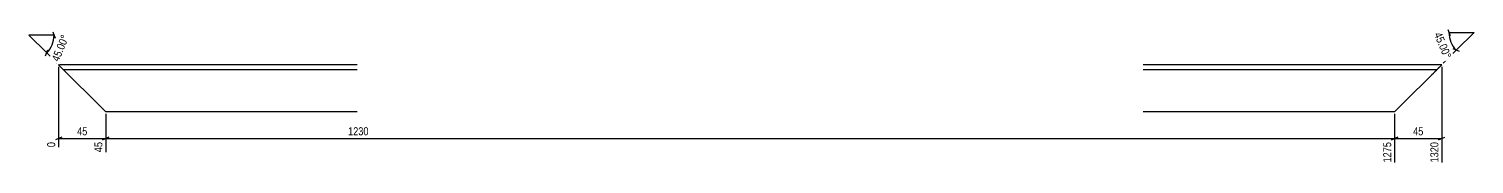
# Model space of a CAD drawing. Header units: millimetres. Extents: x -2 to 14068, y -2 to 157.
# Drawn here: x 5715 to 7094, y 4 to 134 of the extents above; entities that cross this region are included whole.
import ezdxf

# ---------------------------------------------------------------- set-up
doc = ezdxf.new("R2010")
doc.units = ezdxf.units.MM
doc.linetypes.add('DXK_LINE_DOT2', pattern=[3.9198, 1.9599, -1.9599])
doc.layers.add('MÅLSÆTNING', color=7, linetype='Continuous')
doc.layers.add('STÅL', color=7, linetype='Continuous')
doc.styles.add('Arial Narrow', font='ARIALN.TTF', dxfattribs={"height": 0.2})

msp = doc.modelspace()

# ---------------------------------------------------------------- linework, layer by layer
at = {"layer": 'MÅLSÆTNING', "color": 7, "linetype": 'Continuous'}
for p, q in [((5739.2, 127.7), (5715.2, 127.7)), ((5732.2, 110.8), (5715.2, 127.7)), ((5738, 130.7), (5740.4, 124.7)), ((7069.2, 133.2), (7071.6, 127.2)), ((7070.4, 130.2), (7094.4, 130.2)), ((7077.4, 113.3), (7094.4, 130.2)), ((5730.9, 107.8), (5733.4, 113.7)), ((5742.1, 100.8), (5732.2, 110.8)), ((7065, 100.8), (7077.4, 113.3)), ((7080.4, 112), (7074.4, 114.5)), ((5788.5, 52.4), (5788.5, 15.8)), ((5788.5, 52.4), (5788.5, 15.8)), ((7018.5, 52.4), (7018.5, 6)), ((5746.5, 30.1), (5740.5, 27.7)), ((5743.5, 28.9), (5788.5, 28.9)), ((5791.5, 30.1), (5785.5, 27.7)), ((5785.5, 27.7), (5791.5, 30.1)), ((5788.5, 28.9), (7018.5, 28.9)), ((7015.5, 27.7), (7021.5, 30.1)), ((7060.5, 27.7), (7066.5, 30.1))]:
    msp.add_line(p, q, dxfattribs=at)
for centre, start, end in [((5715.2, 127.7), 315, 360), ((7094.4, 130.2), 180, 225)]:
    msp.add_arc(centre, 24, start, end, dxfattribs=at)
at = {"layer": 'STÅL', "color": 2, "linetype": 'Continuous'}
for p, q in [((5788.5, 54.4), (5743.5, 99.4)), ((6028.5, 99.4), (5743.5, 99.4)), ((7063.5, 99.4), (6778.5, 99.4)), ((7063.5, 99.4), (7018.5, 54.4)), ((6028.5, 94.4), (5748.5, 94.4)), ((7058.5, 94.4), (6778.5, 94.4)), ((6028.5, 54.4), (5788.5, 54.4)), ((7018.5, 54.4), (6778.5, 54.4))]:
    msp.add_line(p, q, dxfattribs=at)
at = {"layer": 'STÅL', "color": 7, "linetype": 'DXK_LINE_DOT2'}
for p, q in [((7054.2, 90.1), (7063.5, 99.4)), ((5786.4, 56.6), (5788.5, 54.4))]:
    msp.add_line(p, q, dxfattribs=at)

# ---------------------------------------------------------------- next in the draw order: wipeouts: each hides what was drawn before it
at = {"color": 0}
for points in [[(5755.7, 126.9), (5745.4, 131.2), (5734.1, 104), (5744.4, 99.7)], [(7065.1, 102.2), (7075.5, 106.5), (7064.2, 133.7), (7053.9, 129.4)], [(5772.5, 30.4), (5772.5, 41.6), (5759.6, 41.6), (5759.6, 30.4)], [(6788.9, 30.4), (6788.9, 41.6), (6018.2, 41.6), (6018.2, 30.4)]]:
    msp.add_wipeout(points, dxfattribs=at).dxf.layer = 'MÅLSÆTNING'
at = {"color": 0, "linetype": 'Continuous'}
msp.add_wipeout([(7016.9, 27.1), (7005.7, 27.1), (7005.7, 4.4), (7016.9, 4.4)], dxfattribs=at).dxf.layer = 'MÅLSÆTNING'

# ---------------------------------------------------------------- next in the draw order: linework, layer by layer
at = {"layer": 'MÅLSÆTNING', "color": 7, "linetype": 'Continuous'}
for p, q in [((5743.5, 97.4), (5743.5, 20.6)), ((7063.5, 97.4), (7063.5, 6)), ((7018.5, 52.4), (7018.5, 6)), ((7021.5, 30.1), (7015.5, 27.7)), ((7018.5, 28.9), (7063.5, 28.9))]:
    msp.add_line(p, q, dxfattribs=at)

# ---------------------------------------------------------------- next in the draw order: texts
at = {"layer": 'MÅLSÆTNING', "color": 3, "style": 'Arial Narrow'}
for rotation, p in [(67.5002, (5743.6, 101.8)), (-67.5002, (7056, 128.5))]:
    msp.add_text('45.00°', height=7.64, rotation=rotation, dxfattribs=at).set_placement(p)
msp.add_text('1230', height=7.64, dxfattribs=at).set_placement((6019.8, 32))
at = {"layer": 'MÅLSÆTNING', "color": 3, "linetype": 'Continuous', "style": 'Arial Narrow'}
msp.add_text('1275', height=7.64, rotation=90.0002, dxfattribs=at).set_placement((7015.3, 6))

# ---------------------------------------------------------------- next in the draw order: wipeouts: each hides what was drawn before it
at = {"color": 0, "linetype": 'Continuous'}
msp.add_wipeout([(5786.9, 27.1), (5775.7, 27.1), (5775.7, 14.1), (5786.9, 14.1)], dxfattribs=at).dxf.layer = 'MÅLSÆTNING'

# ---------------------------------------------------------------- next in the draw order: texts
at = {"layer": 'MÅLSÆTNING', "color": 3, "style": 'Arial Narrow'}
msp.add_text('45', height=7.64, dxfattribs=at).set_placement((5761.2, 32))
at = {"layer": 'MÅLSÆTNING', "color": 3, "linetype": 'Continuous', "style": 'Arial Narrow'}
msp.add_text('45', height=7.64, rotation=90.0002, dxfattribs=at).set_placement((5785.3, 15.8))

# ---------------------------------------------------------------- next in the draw order: wipeouts: each hides what was drawn before it
at = {"color": 0}
msp.add_wipeout([(7047.5, 30.4), (7047.5, 41.6), (7034.6, 41.6), (7034.6, 30.4)], dxfattribs=at).dxf.layer = 'MÅLSÆTNING'
at = {"color": 0, "linetype": 'Continuous'}
msp.add_wipeout([(5741.9, 27.1), (5730.7, 27.1), (5730.7, 19), (5741.9, 19)], dxfattribs=at).dxf.layer = 'MÅLSÆTNING'

# ---------------------------------------------------------------- next in the draw order: texts
at = {"layer": 'MÅLSÆTNING', "color": 3, "linetype": 'Continuous', "style": 'Arial Narrow'}
msp.add_text('0', height=7.64, rotation=90.0002, dxfattribs=at).set_placement((5740.3, 20.6))

# ---------------------------------------------------------------- next in the draw order: wipeouts: each hides what was drawn before it
at = {"color": 0, "linetype": 'Continuous'}
msp.add_wipeout([(7061.9, 27.1), (7050.7, 27.1), (7050.7, 4.4), (7061.9, 4.4)], dxfattribs=at).dxf.layer = 'MÅLSÆTNING'

# ---------------------------------------------------------------- next in the draw order: texts
at = {"layer": 'MÅLSÆTNING', "color": 3, "style": 'Arial Narrow'}
msp.add_text('45', height=7.64, dxfattribs=at).set_placement((7036.2, 32))
at = {"layer": 'MÅLSÆTNING', "color": 3, "linetype": 'Continuous', "style": 'Arial Narrow'}
msp.add_text('1320', height=7.64, rotation=90.0002, dxfattribs=at).set_placement((7060.3, 6))

doc.saveas('drawing.dxf')
